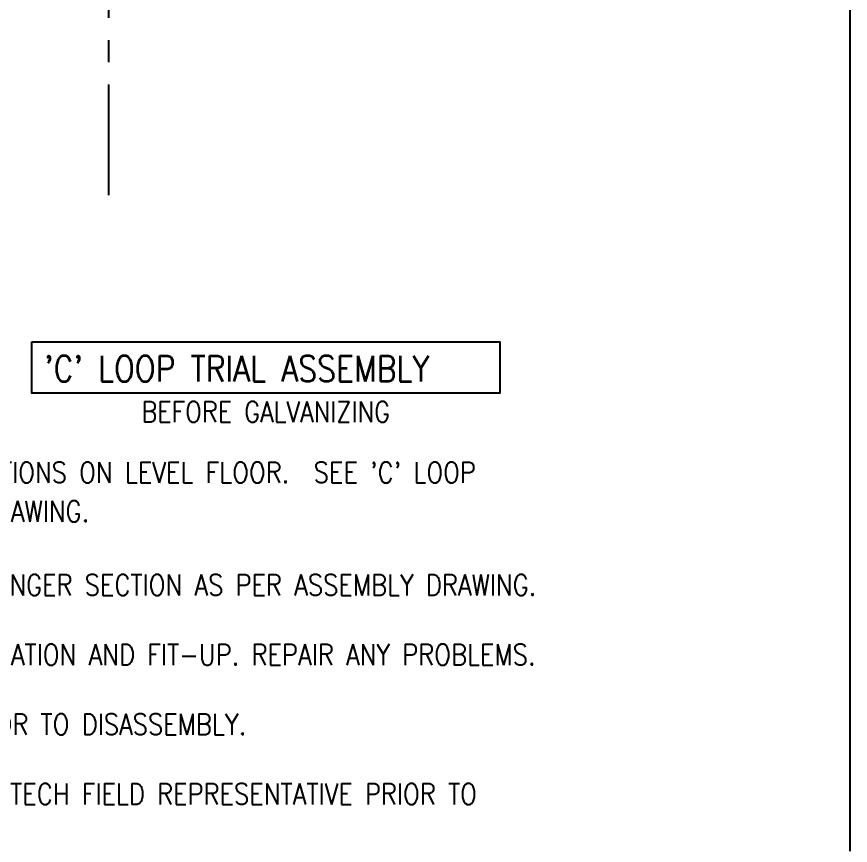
# Model space of a CAD drawing. Extents: x 0 to 13716, y 0 to 9144.
# Drawn here: x 6670 to 8585, y 4317 to 6219 of the extents above; entities that cross this region are included whole.
import ezdxf
from ezdxf.enums import TextEntityAlignment as Align

# ---------------------------------------------------------------- set-up
doc = ezdxf.new("R2010")
doc.units = 0
doc.header["$LTSCALE"] = 8
doc.linetypes.add('CENTER', pattern=[50.8, 31.75, -6.35, 6.35, -6.35])
for name, color, linetype in [('EMS_CL', 1, 'CENTER'), ('EMS_OBJECT', 2, 'CONTINUOUS'), ('EMS_TXT', 2, 'CONTINUOUS')]:
    doc.layers.add(name, color=color, linetype=linetype)
doc.styles.add('EMS_M30', font='Romans.shx', dxfattribs={"width": 0.85, "height": 75})
doc.styles.add('ROMANS', font='Romans', dxfattribs={"width": 0.85, "height": 48})

# ---------------------------------------------------------------- blocks, each defined once
blk = doc.blocks.new('*U158')
at = {"layer": 'EMS_TXT', "style": 'EMS_M30', "width": 0.85}
for s, p in [("1. MARK GEOMETRY FOR STRINGER SECTIONS ON LEVEL FLOOR.  SEE 'C' LOOP", (5542.6, 5148.9)), ('INSTALLATION/DATUM LINE GUIDANCE DRAWING.', (5546.5, 5059.8)), ("2. TRIAL ASSEMBLE EACH 'C' LOOP STRINGER SECTION AS PER ASSEMBLY DRAWING.", (5548.4, 4890.6)), ('3. CHECK FOR GENERAL FLANGE FABRICATION AND FIT-UP. REPAIR ANY PROBLEMS.', (5548.4, 4730.6)), ('4. MATCH MARK EACH COMPONENT PRIOR TO DISASSEMBLY.', (5548.4, 4570.6)), ('5. ASSEMBLY TO BE CHECKED BY EMS-TECH FIELD REPRESENTATIVE PRIOR TO', (5548.4, 4410.6)), ('DISASSEMBLY', (5546.5, 4330.6))]:
    blk.add_text(s, height=48, dxfattribs=at).set_placement(p)

msp = doc.modelspace()

# ---------------------------------------------------------------- linework, layer by layer
at = {"layer": 'EMS_CL'}
msp.add_line((6881.028, 8095.863), (6881.028, 5781.483), dxfattribs=at)
at = {"layer": 'EMS_OBJECT'}
msp.add_line((8584.516, 4303.423), (8584.516, 8953.5), dxfattribs=at)
at = {"layer": 'EMS_TXT'}
msp.add_lwpolyline([(6704.951, 5472.807), (7779.395, 5472.807), (7779.395, 5354.626), (6704.951, 5354.626)], close=True, dxfattribs=at)

# ---------------------------------------------------------------- block references
at = {"layer": 'EMS_OBJECT'}
msp.add_blockref('*U158', (0, 0), dxfattribs=at)

# ---------------------------------------------------------------- texts
at = {"layer": 'EMS_TXT', "color": 7, "style": 'ROMANS', "width": 0.85}
msp.add_text("'C' LOOP TRIAL ASSEMBLY", height=59.53125, dxfattribs=at).set_placement((6733.43, 5381.545))
at = {"layer": 'EMS_TXT', "color": 3, "style": 'ROMANS', "width": 0.85}
msp.add_text('BEFORE GALVANIZING', height=47.625, dxfattribs=at).set_placement((7242.173, 5288.382), align=Align.CENTER)

doc.saveas('drawing.dxf')
